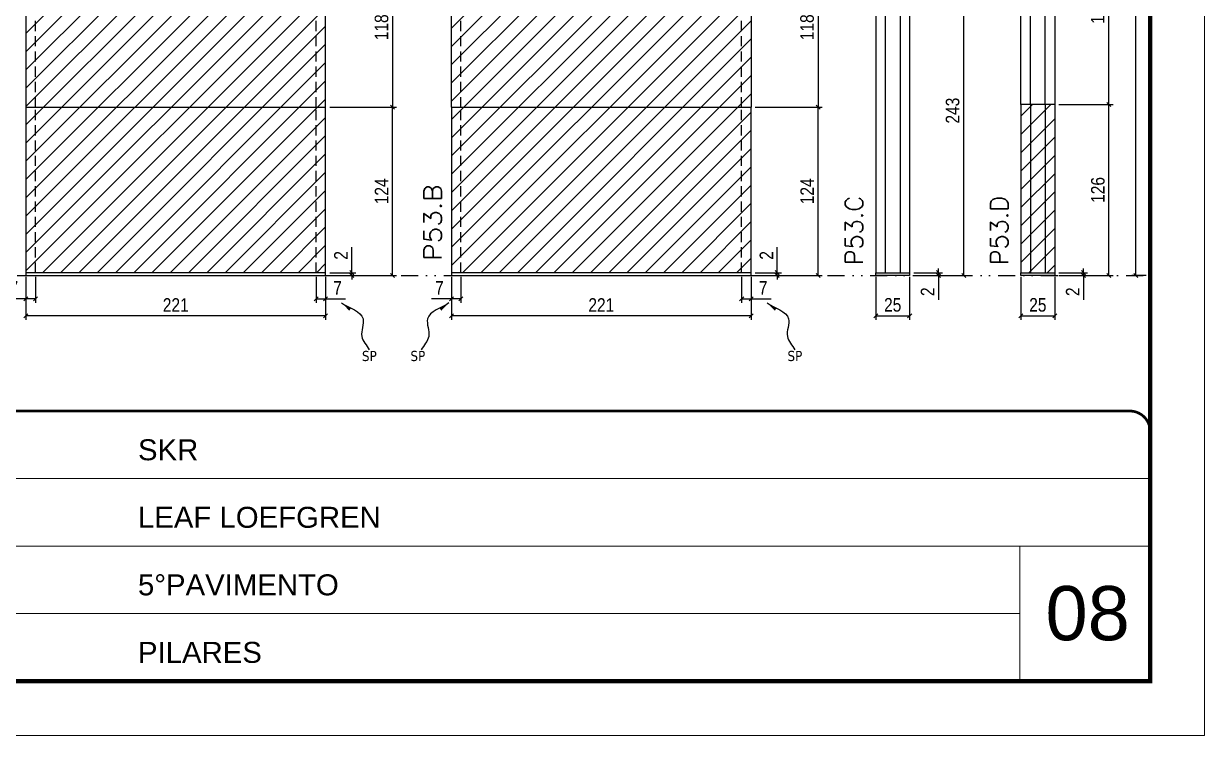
# Model space of a CAD drawing. Extents: x 14400 to 27878, y -21631 to 6985.
# Drawn here: x 19796 to 20667, y 4786 to 5311 of the extents above; entities that cross this region are included whole.
import ezdxf

# ---------------------------------------------------------------- set-up
doc = ezdxf.new("R2010")
doc.units = 0
for name, pattern in [('CONTINUO', [0]), ('DASHED', [0.75, 0.5, -0.25]), ('DIVIDE2', [0.625, 0.25, -0.125, 0, -0.125, 0, -0.125]), ('HIDDEN', [0.375, 0.25, -0.125])]:
    doc.linetypes.add(name, pattern=pattern)
for name, color, linetype, lineweight in [('CARIMBO', 255, 'Continuous', 9), ('Folhas', 255, 'Continuous', 9), ('Hachura', 251, 'Continuous', 9), ('SARRAFO DE PRESSAO', 251, 'DASHED', 9), ('Texto Seção', 7, 'Continuous', 15)]:
    doc.layers.add(name, color=color, linetype=linetype, lineweight=lineweight)
for name, color, linetype in [('COTA', 241, 'Continuous'), ('Nível', 160, 'Continuous'), ('Painéis', 200, 'Continuous'), ('SARR_2.2x7', 40, 'Continuous'), ('Sarrafo de Pressão', 42, 'HIDDEN'), ('texto', 7, 'Continuous')]:
    doc.layers.add(name, color=color, linetype=linetype)
doc.styles.add('ARIAL', font='arial.ttf')
doc.styles.add('COTA TECNICA', font='techl___.ttf', dxfattribs={"height": 10})
doc.styles.add('COTA TECNICA-50', font='techl___.ttf', dxfattribs={"height": 10})
doc.styles.add('REGUA-120', font='ROMANS.shx', dxfattribs={"height": 15})
doc.styles.get("Standard").update_dxf_attribs({"font": 'arial.ttf'})
doc.dimstyles.new('COTA PAINEL-50', dxfattribs={"dimtxt": 10, "dimasz": 3, "dimexe": 3, "dimexo": 3, "dimgap": 3, "dimtad": 1, "dimdec": 1, "dimzin": 12, "dimdsep": 46, "dimtxsty": 'COTA TECNICA-50', "dimblk1": 'OBLIQUE', "dimblk2": 'OBLIQUE', "dimsah": 1, "dimcen": 0.9, "dimclrd": 4, "dimclre": 4, "dimclrt": 240, "dimadec": 1, "dimazin": 3, "dimtfac": 1, "dimtdec": 1, "dimtmove": 0, "dimatfit": 3, "dimfxl": 1, "dimtolj": 1, "dimtzin": 12, "dimarcsym": 0})
doc.dimstyles.new('PAINEL', dxfattribs={"dimtxt": 10, "dimasz": 3, "dimexe": 3, "dimexo": 3, "dimgap": 3, "dimtad": 1, "dimdec": 1, "dimzin": 12, "dimdsep": 46, "dimtxsty": 'COTA TECNICA', "dimblk1": 'OBLIQUE', "dimblk2": 'OBLIQUE', "dimsah": 1, "dimcen": 0.9, "dimclrd": 4, "dimclre": 4, "dimclrt": 240, "dimadec": 1, "dimazin": 3, "dimtfac": 1, "dimtdec": 1, "dimtmove": 0, "dimatfit": 3, "dimfxl": 1, "dimtolj": 1, "dimtzin": 12, "dimarcsym": 0})
doc.dimstyles.get("Standard").update_dxf_attribs({"dimtxt": 0.18, "dimasz": 0.18, "dimexe": 0.18, "dimexo": 0.0625, "dimgap": 0.09, "dimtad": 0, "dimtih": 1, "dimtoh": 1, "dimdec": 4, "dimzin": 0, "dimdsep": 46, "dimtxsty": 'Standard', "dimcen": 0.09, "dimadec": 0, "dimazin": 0, "dimtfac": 1, "dimtdec": 4, "dimtofl": 0, "dimtmove": 0, "dimatfit": 3, "dimfxl": 1, "dimtolj": 1, "dimtzin": 0, "dimarcsym": 0})

# ---------------------------------------------------------------- blocks, each defined once
blk = doc.blocks.new('9999999999')
at = {"color": 30, "linetype": 'CONTINUO'}
for p, q in [((98564.56, 34379.64), (99583.98, 34379.64)), ((98564.56, 34329.83), (99487.98, 34329.83)), ((99583.98, 34329.83), (99487.98, 34329.83)), ((99487.98, 34329.83), (99487.98, 34230.21)), ((98564.56, 34280.02), (99487.98, 34280.02))]:
    blk.add_line(p, q, dxfattribs=at)
at = {"color": 30, "linetype": 'CONTINUO', "const_width": 2}
blk.add_lwpolyline([(99583.98, 34230.21), (99583.98, 34414.45, 0.414214), (99568.98, 34429.45), (98228.98, 34429.45, 0.414214), (98213.98, 34414.45), (98213.98, 34245.21, 0.414214), (98228.98, 34230.21), (99583.98, 34230.21)], format="xyb", dxfattribs=at)
at = {"layer": 'Folhas'}
blk.add_lwpolyline([(98138.98, 34190.21), (99623.98, 34190.21), (99623.98, 35240.21), (98138.98, 35240.21)], close=True, dxfattribs=at)
at = {"layer": 'Folhas', "color": 30, "const_width": 3}
blk.add_lwpolyline([(98213.98, 34230.21), (99583.98, 34230.21), (99583.98, 35200.21), (98213.98, 35200.21)], close=True, dxfattribs=at)
at = {"color": 7, "linetype": 'Continuous', "ltscale": 5, "style": 'ARIAL'}
for s, height, p in [('SKR', 15.483, (98837.68, 34393.13)), ('LEAF LOEFGREN', 15.4829, (98837.68, 34343.32)), ('5°PAVIMENTO', 15.4829, (98837.68, 34293.51)), ('PILARES', 15.483, (98837.68, 34243.7))]:
    blk.add_text(s, height=height, dxfattribs=at).set_placement(p)
blk = doc.blocks.new('_Oblique')
at = {"color": 0, "linetype": 'ByBlock', "lineweight": -2}
blk.add_line((-0.5, -0.5), (0.5, 0.5), dxfattribs=at)
blk = doc.blocks.new('*D1449')
at = {"layer": 'COTA', "color": 4, "lineweight": -2, "transparency": 16777216}
for p, q in [((19798.01, 5124.44), (19798.01, 5092.54)), ((20019.01, 5124.44), (20019.01, 5092.54)), ((20019.01, 5095.54), (19798.01, 5095.54))]:
    blk.add_line(p, q, dxfattribs=at)
at = {"layer": 'Defpoints', "color": 0, "transparency": 16777216}
for p in [(19798.01, 5127.44), (20019.01, 5127.44), (19798.01, 5095.54)]:
    blk.add_point(p, dxfattribs=at)
at = {"layer": 'COTA', "color": 4, "lineweight": -2, "transparency": 16777216, "xscale": 3, "yscale": 3, "zscale": 3, "rotation": 180}
blk.add_blockref('_Oblique', (19798.01, 5095.54), dxfattribs=at)
at = {"layer": 'COTA', "color": 4, "lineweight": -2, "transparency": 16777216, "xscale": 3, "yscale": 3, "zscale": 3}
blk.add_blockref('_Oblique', (20019.01, 5095.54), dxfattribs=at)
at = {"layer": 'COTA', "color": 240, "transparency": 16777216, "insert": (19908.51, 5103.6), "char_height": 10, "attachment_point": 5, "style": 'COTA TECNICA'}
blk.add_mtext('\\A1;221', dxfattribs=at)
blk = doc.blocks.new('*D1450')
at = {"layer": 'COTA', "color": 4, "lineweight": -2, "transparency": 16777216}
for p, q in [((20012.01, 5124.44), (20012.01, 5105.19)), ((20019.01, 5122.44), (20019.01, 5105.19)), ((20012.01, 5108.19), (20019.01, 5108.19)), ((20019.01, 5108.19), (20033.74, 5108.19))]:
    blk.add_line(p, q, dxfattribs=at)
at = {"layer": 'Defpoints', "color": 0, "transparency": 16777216}
for p in [(20012.01, 5127.44), (20019.01, 5125.44), (20019.01, 5108.19)]:
    blk.add_point(p, dxfattribs=at)
at = {"layer": 'COTA', "color": 4, "lineweight": -2, "transparency": 16777216, "xscale": 3, "yscale": 3, "zscale": 3, "rotation": 180}
blk.add_blockref('_Oblique', (20012.01, 5108.19), dxfattribs=at)
at = {"layer": 'COTA', "color": 4, "lineweight": -2, "transparency": 16777216, "xscale": 3, "yscale": 3, "zscale": 3}
blk.add_blockref('_Oblique', (20019.01, 5108.19), dxfattribs=at)
at = {"layer": 'COTA', "color": 240, "transparency": 16777216, "insert": (20027.87, 5116.27), "char_height": 10, "attachment_point": 5, "style": 'COTA TECNICA-50'}
blk.add_mtext('\\A1;7', dxfattribs=at)
blk = doc.blocks.new('*D1451')
at = {"layer": 'COTA', "color": 4, "lineweight": -2, "transparency": 16777216}
for p, q in [((19798.01, 5122.44), (19798.01, 5105.19)), ((19805.01, 5124.44), (19805.01, 5105.19)), ((19798.01, 5108.19), (19783.28, 5108.19)), ((19805.01, 5108.19), (19798.01, 5108.19))]:
    blk.add_line(p, q, dxfattribs=at)
at = {"layer": 'Defpoints', "color": 0, "transparency": 16777216}
for p in [(19798.01, 5125.44), (19805.01, 5127.44), (19798.01, 5108.19)]:
    blk.add_point(p, dxfattribs=at)
at = {"layer": 'COTA', "color": 4, "lineweight": -2, "transparency": 16777216, "xscale": 3, "yscale": 3, "zscale": 3, "rotation": 180}
blk.add_blockref('_Oblique', (19798.01, 5108.19), dxfattribs=at)
at = {"layer": 'COTA', "color": 4, "lineweight": -2, "transparency": 16777216, "xscale": 3, "yscale": 3, "zscale": 3}
blk.add_blockref('_Oblique', (19805.01, 5108.19), dxfattribs=at)
at = {"layer": 'COTA', "color": 240, "transparency": 16777216, "insert": (19789.14, 5116.27), "char_height": 10, "attachment_point": 5, "style": 'COTA TECNICA-50'}
blk.add_mtext('\\A1;7', dxfattribs=at)
blk = doc.blocks.new('*D1452')
at = {"layer": 'COTA', "color": 4, "lineweight": -2, "transparency": 16777216}
for p, q in [((20038.27, 5127.44), (20038.27, 5146.24)), ((20022.01, 5127.44), (20041.27, 5127.44)), ((20022.01, 5125.44), (20041.27, 5125.44)), ((20038.27, 5125.44), (20038.27, 5127.44)), ((20038.27, 5125.44), (20038.27, 5122.44))]:
    blk.add_line(p, q, dxfattribs=at)
at = {"layer": 'Defpoints', "color": 0, "transparency": 16777216}
for p in [(20019.01, 5127.44), (20019.01, 5125.44), (20038.27, 5125.44)]:
    blk.add_point(p, dxfattribs=at)
at = {"layer": 'COTA', "color": 4, "lineweight": -2, "transparency": 16777216, "xscale": 3, "yscale": 3, "zscale": 3}
for p, rotation in [((20038.27, 5127.44), 270), ((20038.27, 5125.44), 90)]:
    blk.add_blockref('_Oblique', p, dxfattribs=dict(at, rotation=rotation))
at = {"layer": 'COTA', "color": 240, "transparency": 16777216, "insert": (20030.27, 5140.18), "char_height": 10, "attachment_point": 5, "rotation": 90, "style": 'COTA TECNICA-50'}
blk.add_mtext('\\A1;2', dxfattribs=at)
blk = doc.blocks.new('*D1466')
at = {"layer": 'COTA', "color": 4, "linetype": 'ByBlock', "lineweight": -2, "transparency": 16777216}
for p, q in [((20022.01, 5249.44), (20071.38, 5249.44)), ((20068.38, 5125.44), (20068.38, 5249.44)), ((20022.01, 5125.44), (20071.38, 5125.44))]:
    blk.add_line(p, q, dxfattribs=at)
at = {"layer": 'Defpoints', "color": 0, "linetype": 'ByBlock', "transparency": 16777216}
for p in [(20019.01, 5249.44), (20068.38, 5249.44), (20019.01, 5125.44)]:
    blk.add_point(p, dxfattribs=at)
at = {"layer": 'COTA', "color": 4, "linetype": 'ByBlock', "lineweight": -2, "transparency": 16777216, "xscale": 3, "yscale": 3, "zscale": 3}
for p, rotation in [((20068.38, 5249.44), 90), ((20068.38, 5125.44), 270)]:
    blk.add_blockref('_Oblique', p, dxfattribs=dict(at, rotation=rotation))
at = {"layer": 'COTA', "color": 240, "linetype": 'ByBlock', "transparency": 16777216, "insert": (20060.3, 5187.44), "char_height": 10, "attachment_point": 5, "rotation": 90, "style": 'COTA TECNICA'}
blk.add_mtext('\\A1;124', dxfattribs=at)
blk = doc.blocks.new('*D1453')
at = {"layer": 'COTA', "color": 4, "lineweight": -2, "transparency": 16777216}
for p, q in [((20424.65, 5124.44), (20424.65, 5092.54)), ((20449.65, 5124.44), (20449.65, 5092.54)), ((20424.65, 5095.54), (20449.65, 5095.54))]:
    blk.add_line(p, q, dxfattribs=at)
at = {"layer": 'Defpoints', "color": 0, "transparency": 16777216}
for p in [(20424.65, 5127.44), (20449.65, 5127.44), (20449.65, 5095.54)]:
    blk.add_point(p, dxfattribs=at)
at = {"layer": 'COTA', "color": 4, "lineweight": -2, "transparency": 16777216, "xscale": 3, "yscale": 3, "zscale": 3, "rotation": 180}
blk.add_blockref('_Oblique', (20424.65, 5095.54), dxfattribs=at)
at = {"layer": 'COTA', "color": 4, "lineweight": -2, "transparency": 16777216, "xscale": 3, "yscale": 3, "zscale": 3}
blk.add_blockref('_Oblique', (20449.65, 5095.54), dxfattribs=at)
at = {"layer": 'COTA', "color": 240, "transparency": 16777216, "insert": (20437.15, 5103.65), "char_height": 10, "attachment_point": 5, "style": 'COTA TECNICA'}
blk.add_mtext('\\A1;25', dxfattribs=at)
blk = doc.blocks.new('*D1454')
at = {"layer": 'COTA', "color": 4, "lineweight": -2, "transparency": 16777216}
for p, q in [((20470.85, 5127.44), (20470.85, 5130.44)), ((20452.65, 5127.44), (20473.85, 5127.44)), ((20452.65, 5125.44), (20473.85, 5125.44)), ((20470.85, 5127.44), (20470.85, 5125.44)), ((20470.85, 5125.44), (20470.85, 5107.32))]:
    blk.add_line(p, q, dxfattribs=at)
at = {"layer": 'Defpoints', "color": 0, "transparency": 16777216}
for p in [(20449.65, 5127.44), (20449.65, 5125.44), (20470.85, 5127.44)]:
    blk.add_point(p, dxfattribs=at)
at = {"layer": 'COTA', "color": 4, "lineweight": -2, "transparency": 16777216, "xscale": 3, "yscale": 3, "zscale": 3}
for p, rotation in [((20470.85, 5127.44), 270), ((20470.85, 5125.44), 90)]:
    blk.add_blockref('_Oblique', p, dxfattribs=dict(at, rotation=rotation))
at = {"layer": 'COTA', "color": 240, "transparency": 16777216, "insert": (20462.85, 5113.38), "char_height": 10, "attachment_point": 5, "rotation": 90, "style": 'COTA TECNICA-50'}
blk.add_mtext('\\A1;2', dxfattribs=at)
blk = doc.blocks.new('*D1455')
at = {"layer": 'COTA', "color": 4, "lineweight": -2, "transparency": 16777216}
for p, q in [((20452.65, 5368.46), (20492.57, 5368.46)), ((20489.57, 5125.44), (20489.57, 5368.46)), ((20452.65, 5125.44), (20492.57, 5125.44))]:
    blk.add_line(p, q, dxfattribs=at)
at = {"layer": 'Defpoints', "color": 0, "transparency": 16777216}
for p in [(20449.65, 5368.46), (20489.57, 5368.46), (20449.65, 5125.44)]:
    blk.add_point(p, dxfattribs=at)
at = {"layer": 'COTA', "color": 4, "lineweight": -2, "transparency": 16777216, "xscale": 3, "yscale": 3, "zscale": 3}
for p, rotation in [((20489.57, 5368.46), 90), ((20489.57, 5125.44), 270)]:
    blk.add_blockref('_Oblique', p, dxfattribs=dict(at, rotation=rotation))
at = {"layer": 'COTA', "color": 240, "transparency": 16777216, "insert": (20481.35, 5246.95), "char_height": 10, "attachment_point": 5, "rotation": 90, "style": 'COTA TECNICA-50'}
blk.add_mtext('\\A1;243', dxfattribs=at)
blk = doc.blocks.new('*D1528')
at = {"layer": 'COTA', "color": 4, "lineweight": -2, "transparency": 16777216}
for p, q in [((20623.97, 5556.44), (20613.4, 5556.44)), ((20616.4, 5125.44), (20616.4, 5556.44)), ((20623.97, 5125.44), (20613.4, 5125.44))]:
    blk.add_line(p, q, dxfattribs=at)
at = {"layer": 'Defpoints', "color": 0, "transparency": 16777216}
for p in [(20616.4, 5556.44), (20626.97, 5556.44), (20626.97, 5125.44)]:
    blk.add_point(p, dxfattribs=at)
at = {"layer": 'COTA', "color": 4, "lineweight": -2, "transparency": 16777216, "xscale": 3, "yscale": 3, "zscale": 3}
for p, rotation in [((20616.4, 5556.44), 90), ((20616.4, 5125.44), 270)]:
    blk.add_blockref('_Oblique', p, dxfattribs=dict(at, rotation=rotation))
at = {"layer": 'COTA', "color": 240, "transparency": 16777216, "insert": (20608.18, 5340.94), "char_height": 10, "attachment_point": 5, "rotation": 90, "style": 'COTA TECNICA'}
blk.add_mtext('\\A1;431', dxfattribs=at)
blk = doc.blocks.new('*D1557')
at = {"layer": 'COTA', "color": 4, "lineweight": -2, "transparency": 16777216}
for p, q in [((20022.01, 5367.44), (20071.38, 5367.44)), ((20068.38, 5367.44), (20068.38, 5249.44)), ((20022.01, 5249.44), (20071.38, 5249.44))]:
    blk.add_line(p, q, dxfattribs=at)
at = {"layer": 'Defpoints', "color": 0, "transparency": 16777216}
for p in [(20019.01, 5367.44), (20019.01, 5249.44), (20068.38, 5249.44)]:
    blk.add_point(p, dxfattribs=at)
at = {"layer": 'COTA', "color": 4, "lineweight": -2, "transparency": 16777216, "xscale": 3, "yscale": 3, "zscale": 3}
for p, rotation in [((20068.38, 5367.44), 90), ((20068.38, 5249.44), 270)]:
    blk.add_blockref('_Oblique', p, dxfattribs=dict(at, rotation=rotation))
at = {"layer": 'COTA', "color": 240, "transparency": 16777216, "insert": (20060.28, 5308.44), "char_height": 10, "attachment_point": 5, "rotation": 90, "style": 'COTA TECNICA'}
blk.add_mtext('\\A1;118', dxfattribs=at)
blk = doc.blocks.new('*D1706')
at = {"layer": 'COTA', "color": 4, "lineweight": -2, "transparency": 16777216}
for p, q in [((20111.78, 5124.44), (20111.78, 5092.54)), ((20332.78, 5124.44), (20332.78, 5092.54)), ((20332.78, 5095.54), (20111.78, 5095.54))]:
    blk.add_line(p, q, dxfattribs=at)
at = {"layer": 'Defpoints', "color": 0, "transparency": 16777216}
for p in [(20111.78, 5127.44), (20332.78, 5127.44), (20111.78, 5095.54)]:
    blk.add_point(p, dxfattribs=at)
at = {"layer": 'COTA', "color": 4, "lineweight": -2, "transparency": 16777216, "xscale": 3, "yscale": 3, "zscale": 3, "rotation": 180}
blk.add_blockref('_Oblique', (20111.78, 5095.54), dxfattribs=at)
at = {"layer": 'COTA', "color": 4, "lineweight": -2, "transparency": 16777216, "xscale": 3, "yscale": 3, "zscale": 3}
blk.add_blockref('_Oblique', (20332.78, 5095.54), dxfattribs=at)
at = {"layer": 'COTA', "color": 240, "transparency": 16777216, "insert": (20222.28, 5103.6), "char_height": 10, "attachment_point": 5, "style": 'COTA TECNICA'}
blk.add_mtext('\\A1;221', dxfattribs=at)
blk = doc.blocks.new('*D1707')
at = {"layer": 'COTA', "color": 4, "lineweight": -2, "transparency": 16777216}
for p, q in [((20325.78, 5124.44), (20325.78, 5105.19)), ((20332.78, 5122.44), (20332.78, 5105.19)), ((20325.78, 5108.19), (20332.78, 5108.19)), ((20332.78, 5108.19), (20347.51, 5108.19))]:
    blk.add_line(p, q, dxfattribs=at)
at = {"layer": 'Defpoints', "color": 0, "transparency": 16777216}
for p in [(20325.78, 5127.44), (20332.78, 5125.44), (20332.78, 5108.19)]:
    blk.add_point(p, dxfattribs=at)
at = {"layer": 'COTA', "color": 4, "lineweight": -2, "transparency": 16777216, "xscale": 3, "yscale": 3, "zscale": 3, "rotation": 180}
blk.add_blockref('_Oblique', (20325.78, 5108.19), dxfattribs=at)
at = {"layer": 'COTA', "color": 4, "lineweight": -2, "transparency": 16777216, "xscale": 3, "yscale": 3, "zscale": 3}
blk.add_blockref('_Oblique', (20332.78, 5108.19), dxfattribs=at)
at = {"layer": 'COTA', "color": 240, "transparency": 16777216, "insert": (20341.65, 5116.27), "char_height": 10, "attachment_point": 5, "style": 'COTA TECNICA-50'}
blk.add_mtext('\\A1;7', dxfattribs=at)
blk = doc.blocks.new('*D1708')
at = {"layer": 'COTA', "color": 4, "lineweight": -2, "transparency": 16777216}
for p, q in [((20111.78, 5122.44), (20111.78, 5105.19)), ((20118.78, 5124.44), (20118.78, 5105.19)), ((20111.78, 5108.19), (20097.05, 5108.19)), ((20118.78, 5108.19), (20111.78, 5108.19))]:
    blk.add_line(p, q, dxfattribs=at)
at = {"layer": 'Defpoints', "color": 0, "transparency": 16777216}
for p in [(20111.78, 5125.44), (20118.78, 5127.44), (20111.78, 5108.19)]:
    blk.add_point(p, dxfattribs=at)
at = {"layer": 'COTA', "color": 4, "lineweight": -2, "transparency": 16777216, "xscale": 3, "yscale": 3, "zscale": 3, "rotation": 180}
blk.add_blockref('_Oblique', (20111.78, 5108.19), dxfattribs=at)
at = {"layer": 'COTA', "color": 4, "lineweight": -2, "transparency": 16777216, "xscale": 3, "yscale": 3, "zscale": 3}
blk.add_blockref('_Oblique', (20118.78, 5108.19), dxfattribs=at)
at = {"layer": 'COTA', "color": 240, "transparency": 16777216, "insert": (20102.92, 5116.27), "char_height": 10, "attachment_point": 5, "style": 'COTA TECNICA-50'}
blk.add_mtext('\\A1;7', dxfattribs=at)
blk = doc.blocks.new('*D1709')
at = {"layer": 'COTA', "color": 4, "lineweight": -2, "transparency": 16777216}
for p, q in [((20352.04, 5127.44), (20352.04, 5146.24)), ((20335.78, 5127.44), (20355.04, 5127.44)), ((20335.78, 5125.44), (20355.04, 5125.44)), ((20352.04, 5125.44), (20352.04, 5127.44)), ((20352.04, 5125.44), (20352.04, 5122.44))]:
    blk.add_line(p, q, dxfattribs=at)
at = {"layer": 'Defpoints', "color": 0, "transparency": 16777216}
for p in [(20332.78, 5127.44), (20332.78, 5125.44), (20352.04, 5125.44)]:
    blk.add_point(p, dxfattribs=at)
at = {"layer": 'COTA', "color": 4, "lineweight": -2, "transparency": 16777216, "xscale": 3, "yscale": 3, "zscale": 3}
for p, rotation in [((20352.04, 5127.44), 270), ((20352.04, 5125.44), 90)]:
    blk.add_blockref('_Oblique', p, dxfattribs=dict(at, rotation=rotation))
at = {"layer": 'COTA', "color": 240, "transparency": 16777216, "insert": (20344.04, 5140.18), "char_height": 10, "attachment_point": 5, "rotation": 90, "style": 'COTA TECNICA-50'}
blk.add_mtext('\\A1;2', dxfattribs=at)
blk = doc.blocks.new('*D1710')
at = {"layer": 'COTA', "color": 4, "linetype": 'ByBlock', "lineweight": -2, "transparency": 16777216}
for p, q in [((20335.78, 5249.44), (20385.15, 5249.44)), ((20382.15, 5125.44), (20382.15, 5249.44)), ((20335.78, 5125.44), (20385.15, 5125.44))]:
    blk.add_line(p, q, dxfattribs=at)
at = {"layer": 'Defpoints', "color": 0, "linetype": 'ByBlock', "transparency": 16777216}
for p in [(20332.78, 5249.44), (20382.15, 5249.44), (20332.78, 5125.44)]:
    blk.add_point(p, dxfattribs=at)
at = {"layer": 'COTA', "color": 4, "linetype": 'ByBlock', "lineweight": -2, "transparency": 16777216, "xscale": 3, "yscale": 3, "zscale": 3}
for p, rotation in [((20382.15, 5249.44), 90), ((20382.15, 5125.44), 270)]:
    blk.add_blockref('_Oblique', p, dxfattribs=dict(at, rotation=rotation))
at = {"layer": 'COTA', "color": 240, "linetype": 'ByBlock', "transparency": 16777216, "insert": (20374.08, 5187.44), "char_height": 10, "attachment_point": 5, "rotation": 90, "style": 'COTA TECNICA'}
blk.add_mtext('\\A1;124', dxfattribs=at)
blk = doc.blocks.new('*D1711')
at = {"layer": 'COTA', "color": 4, "lineweight": -2, "transparency": 16777216}
for p, q in [((20335.78, 5367.44), (20385.15, 5367.44)), ((20382.15, 5367.44), (20382.15, 5249.44)), ((20335.78, 5249.44), (20385.15, 5249.44))]:
    blk.add_line(p, q, dxfattribs=at)
at = {"layer": 'Defpoints', "color": 0, "transparency": 16777216}
for p in [(20332.78, 5367.44), (20332.78, 5249.44), (20382.15, 5249.44)]:
    blk.add_point(p, dxfattribs=at)
at = {"layer": 'COTA', "color": 4, "lineweight": -2, "transparency": 16777216, "xscale": 3, "yscale": 3, "zscale": 3}
for p, rotation in [((20382.15, 5367.44), 90), ((20382.15, 5249.44), 270)]:
    blk.add_blockref('_Oblique', p, dxfattribs=dict(at, rotation=rotation))
at = {"layer": 'COTA', "color": 240, "transparency": 16777216, "insert": (20374.05, 5308.44), "char_height": 10, "attachment_point": 5, "rotation": 90, "style": 'COTA TECNICA'}
blk.add_mtext('\\A1;118', dxfattribs=at)
blk = doc.blocks.new('*D3819')
at = {"layer": 'COTA', "color": 4, "lineweight": -2, "transparency": 16777216}
for p, q in [((20531.67, 5124.44), (20531.67, 5092.54)), ((20556.67, 5124.44), (20556.67, 5092.54)), ((20531.67, 5095.54), (20556.67, 5095.54))]:
    blk.add_line(p, q, dxfattribs=at)
at = {"layer": 'Defpoints', "color": 0, "transparency": 16777216}
for p in [(20531.67, 5127.44), (20556.67, 5127.44), (20556.67, 5095.54)]:
    blk.add_point(p, dxfattribs=at)
at = {"layer": 'COTA', "color": 4, "lineweight": -2, "transparency": 16777216, "xscale": 3, "yscale": 3, "zscale": 3, "rotation": 180}
blk.add_blockref('_Oblique', (20531.67, 5095.54), dxfattribs=at)
at = {"layer": 'COTA', "color": 4, "lineweight": -2, "transparency": 16777216, "xscale": 3, "yscale": 3, "zscale": 3}
blk.add_blockref('_Oblique', (20556.67, 5095.54), dxfattribs=at)
at = {"layer": 'COTA', "color": 240, "transparency": 16777216, "insert": (20544.17, 5103.65), "char_height": 10, "attachment_point": 5, "style": 'COTA TECNICA'}
blk.add_mtext('\\A1;25', dxfattribs=at)
blk = doc.blocks.new('*D3820')
at = {"layer": 'COTA', "color": 4, "lineweight": -2, "transparency": 16777216}
for p, q in [((20577.87, 5127.44), (20577.87, 5130.44)), ((20559.67, 5127.44), (20580.87, 5127.44)), ((20559.67, 5125.44), (20580.87, 5125.44)), ((20577.87, 5127.44), (20577.87, 5125.44)), ((20577.87, 5125.44), (20577.87, 5107.32))]:
    blk.add_line(p, q, dxfattribs=at)
at = {"layer": 'Defpoints', "color": 0, "transparency": 16777216}
for p in [(20556.67, 5127.44), (20556.67, 5125.44), (20577.87, 5127.44)]:
    blk.add_point(p, dxfattribs=at)
at = {"layer": 'COTA', "color": 4, "lineweight": -2, "transparency": 16777216, "xscale": 3, "yscale": 3, "zscale": 3}
for p, rotation in [((20577.87, 5127.44), 270), ((20577.87, 5125.44), 90)]:
    blk.add_blockref('_Oblique', p, dxfattribs=dict(at, rotation=rotation))
at = {"layer": 'COTA', "color": 240, "transparency": 16777216, "insert": (20569.87, 5113.38), "char_height": 10, "attachment_point": 5, "rotation": 90, "style": 'COTA TECNICA-50'}
blk.add_mtext('\\A1;2', dxfattribs=at)
blk = doc.blocks.new('*D3821')
at = {"layer": 'COTA', "color": 4, "lineweight": -2, "transparency": 16777216}
for p, q in [((20559.67, 5251.46), (20599.59, 5251.46)), ((20596.59, 5125.44), (20596.59, 5251.46)), ((20559.67, 5125.44), (20599.59, 5125.44))]:
    blk.add_line(p, q, dxfattribs=at)
at = {"layer": 'Defpoints', "color": 0, "transparency": 16777216}
for p in [(20556.67, 5251.46), (20596.59, 5251.46), (20556.67, 5125.44)]:
    blk.add_point(p, dxfattribs=at)
at = {"layer": 'COTA', "color": 4, "lineweight": -2, "transparency": 16777216, "xscale": 3, "yscale": 3, "zscale": 3}
for p, rotation in [((20596.59, 5251.46), 90), ((20596.59, 5125.44), 270)]:
    blk.add_blockref('_Oblique', p, dxfattribs=dict(at, rotation=rotation))
at = {"layer": 'COTA', "color": 240, "transparency": 16777216, "insert": (20588.49, 5188.45), "char_height": 10, "attachment_point": 5, "rotation": 90, "style": 'COTA TECNICA-50'}
blk.add_mtext('\\A1;126', dxfattribs=at)
blk = doc.blocks.new('*D3817')
at = {"layer": 'COTA', "color": 4, "lineweight": -2, "transparency": 16777216}
for p, q in [((20559.67, 5389.44), (20599.59, 5389.44)), ((20596.59, 5251.44), (20596.59, 5389.44)), ((20559.67, 5251.44), (20599.59, 5251.44))]:
    blk.add_line(p, q, dxfattribs=at)
at = {"layer": 'Defpoints', "color": 0, "transparency": 16777216}
for p in [(20556.67, 5389.44), (20596.59, 5389.44), (20556.67, 5251.44)]:
    blk.add_point(p, dxfattribs=at)
at = {"layer": 'COTA', "color": 4, "lineweight": -2, "transparency": 16777216, "xscale": 3, "yscale": 3, "zscale": 3}
for p, rotation in [((20596.59, 5389.44), 90), ((20596.59, 5251.44), 270)]:
    blk.add_blockref('_Oblique', p, dxfattribs=dict(at, rotation=rotation))
at = {"layer": 'COTA', "color": 240, "transparency": 16777216, "insert": (20588.35, 5320.44), "char_height": 10, "attachment_point": 5, "rotation": 90, "style": 'COTA TECNICA'}
blk.add_mtext('\\A1;138', dxfattribs=at)

msp = doc.modelspace()

# ---------------------------------------------------------------- hatches: boundary and pattern name
at = {"layer": 'Hachura', "linetype": 'ByBlock'}
h = msp.add_hatch(dxfattribs=at)
h.set_pattern_fill('ANSI31', color=256, scale=3)
h.paths.add_polyline_path([(20019.01, 5367.44), (19798.01, 5367.44), (19798.01, 5249.44), (20019.01, 5249.44)])
h.paths.add_polyline_path([(20019.01, 5249.44), (19798.01, 5249.44), (19798.01, 5127.44), (20019.01, 5127.44)])
h.paths.add_polyline_path([(20332.78, 5249.44), (20111.78, 5249.44), (20111.78, 5127.44), (20332.78, 5127.44)])
h.paths.add_polyline_path([(20332.78, 5367.44), (20111.78, 5367.44), (20111.78, 5249.44), (20332.78, 5249.44)])
h.paths.add_polyline_path([(20449.65, 5492.42), (20424.65, 5492.42), (20424.65, 5368.44), (20449.65, 5368.44)])
h.paths.add_polyline_path([(20556.67, 5251.44), (20531.67, 5251.44), (20531.67, 5127.44), (20556.67, 5127.44)])

# ---------------------------------------------------------------- linework, layer by layer
at = {"layer": 'Nível', "color": 4, "linetype": 'DIVIDE2', "ltscale": 50}
msp.add_line((19256.97, 5125.44), (20626.97, 5125.44), dxfattribs=at)
at = {"layer": 'Painéis'}
for p, q in [((20332.78, 5540.44), (20332.78, 5249.44)), ((19798.01, 5528.44), (19798.01, 5249.44)), ((20019.01, 5249.44), (20019.01, 5389.44)), ((20111.78, 5249.44), (20111.78, 5389.44)), ((20424.65, 5368.44), (20424.65, 5127.44)), ((20449.65, 5368.44), (20449.65, 5127.44)), ((20531.67, 5251.44), (20531.67, 5127.44)), ((20556.67, 5251.44), (20556.67, 5127.44)), ((19798.01, 5249.44), (20019.01, 5249.44)), ((19798.01, 5249.44), (19798.01, 5127.44)), ((20019.01, 5127.44), (20019.01, 5249.44)), ((20111.78, 5249.44), (20332.78, 5249.44)), ((20111.78, 5249.44), (20111.78, 5127.44)), ((20332.78, 5127.44), (20332.78, 5249.44)), ((20424.65, 5127.44), (20449.65, 5127.44)), ((20424.65, 5125.44), (20424.65, 5127.44)), ((20449.65, 5125.44), (20424.65, 5125.44)), ((20449.65, 5127.44), (20449.65, 5125.44)), ((20531.67, 5127.44), (20556.67, 5127.44)), ((20531.67, 5125.44), (20531.67, 5127.44)), ((20556.67, 5125.44), (20531.67, 5125.44)), ((20556.67, 5127.44), (20556.67, 5125.44))]:
    msp.add_line(p, q, dxfattribs=at)
for points in [[(20531.67, 5389.44), (20556.67, 5389.44), (20556.67, 5251.44), (20531.67, 5251.44)], [(20019.01, 5127.44), (19798.01, 5127.44), (19798.01, 5125.44), (20019.01, 5125.44)], [(20332.78, 5127.44), (20111.78, 5127.44), (20111.78, 5125.44), (20332.78, 5125.44)]]:
    msp.add_lwpolyline(points, close=True, dxfattribs=at)
at = {"layer": 'SARR_2.2x7'}
for p, q in [((20538.67, 5251.46), (20538.67, 5389.44)), ((20549.67, 5251.46), (20549.67, 5389.44)), ((20431.65, 5368.46), (20431.65, 5127.44)), ((20442.65, 5368.46), (20442.65, 5127.44)), ((20538.67, 5251.46), (20538.67, 5127.44)), ((20549.67, 5251.46), (20549.67, 5127.44))]:
    msp.add_line(p, q, dxfattribs=at)
at = {"layer": 'Sarrafo de Pressão', "ltscale": 30}
for p, q in [((19805.01, 5249.44), (19805.01, 5367.44)), ((20012.01, 5249.44), (20012.01, 5367.44)), ((20118.78, 5249.44), (20118.78, 5367.44)), ((20325.78, 5249.44), (20325.78, 5367.44)), ((19805.01, 5127.44), (19805.01, 5249.44)), ((20012.01, 5127.44), (20012.01, 5249.44)), ((20118.78, 5127.44), (20118.78, 5249.44)), ((20325.78, 5127.44), (20325.78, 5249.44))]:
    msp.add_line(p, q, dxfattribs=at)

# ---------------------------------------------------------------- block references
at = {"layer": 'SARRAFO DE PRESSAO', "color": 6, "linetype": 'ByBlock'}
msp.add_blockref('9999999999', (-78957.01, -29404.05), dxfattribs=at)

# ---------------------------------------------------------------- texts
at = {"layer": 'CARIMBO', "style": 'ARIAL'}
msp.add_text('08', height=40, dxfattribs=at).set_placement((20549.83, 4856.3))
at = {"layer": 'texto', "color": 0, "char_height": 7.5, "attachment_point": 5}
for insert in [(20051.26, 5065.94), (20087.01, 5065.94), (20365.03, 5065.94)]:
    msp.add_mtext('{\\fTahoma|b0|i0|c0|p34;\\C4;SP}', dxfattribs=dict(at, insert=insert))
at = {"layer": 'Texto Seção', "style": 'REGUA-120', "width": 1.1}
msp.add_text('P53.B', height=13, rotation=90, dxfattribs=at).set_placement((20104.53, 5136.2))
at = {"layer": 'Texto Seção', "char_height": 13, "width": 370.6998, "attachment_point": 7, "rotation": 90, "style": 'REGUA-120'}
for s, insert in [('\\pt91;P53.C', (20415.2, 5132.85)), ('\\pt91;P53.D', (20522.22, 5132.85))]:
    msp.add_mtext(s, dxfattribs=dict(at, insert=insert))

# ---------------------------------------------------------------- dimensions: what is measured, and where the dimension line sits
at = {"layer": 'COTA'}
for base, p1, p2, angle, dimstyle, picture, middle in [((20616.4, 5556.44), (20626.97, 5125.44), (20626.97, 5556.44), 90, 'PAINEL', '*D1528', (20608.18, 5340.94)), ((20596.59, 5389.44), (20556.67, 5251.44), (20556.67, 5389.44), 90, 'PAINEL', '*D3817', (20588.35, 5320.44)), ((20068.38, 5249.44), (20019.01, 5367.44), (20019.01, 5249.44), 90, 'PAINEL', '*D1557', (20060.28, 5308.44)), ((20382.15, 5249.44), (20332.78, 5367.44), (20332.78, 5249.44), 90, 'PAINEL', '*D1711', (20374.05, 5308.44)), ((20489.57, 5368.46), (20449.65, 5125.44), (20449.65, 5368.46), 90, 'COTA PAINEL-50', '*D1455', (20481.35, 5246.95)), ((20596.59, 5251.46), (20556.67, 5125.44), (20556.67, 5251.46), 90, 'COTA PAINEL-50', '*D3821', (20588.49, 5188.45)), ((19798.01, 5108.19), (19805.01, 5127.44), (19798.01, 5125.44), 180, 'COTA PAINEL-50', '*D1451', (19789.14, 5116.27)), ((20111.78, 5108.19), (20118.78, 5127.44), (20111.78, 5125.44), 180, 'COTA PAINEL-50', '*D1708', (20102.92, 5116.27))]:
    dim = msp.add_linear_dim(base=base, p1=p1, p2=p2, angle=angle, dimstyle=dimstyle, dxfattribs=at)
    dim.commit()
    dim.dimension.update_dxf_attribs({"geometry": picture, "text_midpoint": middle})
at = {"layer": 'COTA', "linetype": 'ByBlock'}
for p1, p2, picture, middle in [((20019.01, 5125.44), (20019.01, 5249.44), '*D1466', (20060.3, 5187.44)), ((20332.78, 5125.44), (20332.78, 5249.44), '*D1710', (20374.08, 5187.44))]:
    dim = msp.add_aligned_dim(p1=p1, p2=p2, distance=-49.37, dimstyle='PAINEL', dxfattribs=at)
    dim.commit()
    dim.dimension.update_dxf_attribs({"geometry": picture, "text_midpoint": middle})
at = {"layer": 'COTA'}
for base, p1, p2, picture, middle in [((20038.27, 5125.44), (20019.01, 5127.44), (20019.01, 5125.44), '*D1452', (20038.27, 5140.18)), ((20352.04, 5125.44), (20332.78, 5127.44), (20332.78, 5125.44), '*D1709', (20352.04, 5140.18)), ((20470.85, 5127.44), (20449.65, 5125.44), (20449.65, 5127.44), '*D1454', (20470.85, 5113.38)), ((20577.87, 5127.44), (20556.67, 5125.44), (20556.67, 5127.44), '*D3820', (20577.87, 5113.38))]:
    dim = msp.add_linear_dim(base=base, p1=p1, p2=p2, angle=90, dimstyle='COTA PAINEL-50', dxfattribs=at)
    dim.commit()
    dim.dimension.update_dxf_attribs({"geometry": picture, "text_midpoint": middle, "dimtype": 160})
for base, p1, p2, picture, middle in [((19798.01, 5095.54), (20019.01, 5127.44), (19798.01, 5127.44), '*D1449', (19908.51, 5103.6)), ((20111.78, 5095.54), (20332.78, 5127.44), (20111.78, 5127.44), '*D1706', (20222.28, 5103.6))]:
    dim = msp.add_linear_dim(base=base, p1=p1, p2=p2, angle=180, dimstyle='PAINEL', override={"dimarcsym": 2}, dxfattribs=at)
    dim.commit()
    dim.dimension.update_dxf_attribs({"geometry": picture, "text_midpoint": middle})
for base, p1, p2, picture, middle in [((20019.01, 5108.19), (20012.01, 5127.44), (20019.01, 5125.44), '*D1450', (20027.87, 5116.27)), ((20332.78, 5108.19), (20325.78, 5127.44), (20332.78, 5125.44), '*D1707', (20341.65, 5116.27))]:
    dim = msp.add_linear_dim(base=base, p1=p1, p2=p2, dimstyle='COTA PAINEL-50', dxfattribs=at)
    dim.commit()
    dim.dimension.update_dxf_attribs({"geometry": picture, "text_midpoint": middle})
for base, p1, p2, picture, middle in [((20449.65, 5095.54), (20424.65, 5127.44), (20449.65, 5127.44), '*D1453', (20437.15, 5103.65)), ((20556.67, 5095.54), (20531.67, 5127.44), (20556.67, 5127.44), '*D3819', (20544.17, 5103.65))]:
    dim = msp.add_linear_dim(base=base, p1=p1, p2=p2, dimstyle='PAINEL', override={"dimarcsym": 2}, dxfattribs=at)
    dim.commit()
    dim.dimension.update_dxf_attribs({"geometry": picture, "text_midpoint": middle})

# ---------------------------------------------------------------- leaders
at = {"layer": 'COTA', "path_type": 1}
for points in [[(20030.84, 5105.25), (20046.62, 5093.42), (20045.7, 5080.41), (20051.25, 5070.63)], [(20109.95, 5105.25), (20094.17, 5093.42), (20095.09, 5080.41), (20089.54, 5070.63)], [(20344.61, 5105.25), (20360.4, 5093.42), (20359.47, 5080.41), (20365.02, 5070.63)]]:
    msp.add_leader(points, dimstyle='Standard', override={"dimasz": 8}, dxfattribs=at)

doc.saveas('drawing.dxf')
